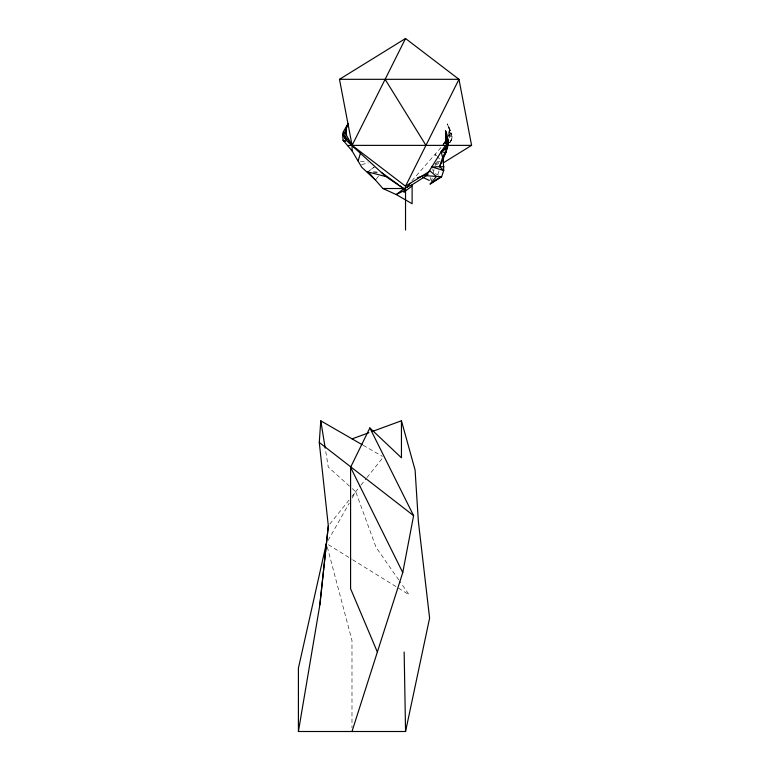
<?xml version="1.0" encoding="UTF-8"?>
<svg xmlns="http://www.w3.org/2000/svg" width="770" height="770" viewBox="0 0 770 770"><rect width="100%" height="100%" fill="white"/><g stroke="black" fill="none" stroke-linecap="round" stroke-linejoin="round"><path stroke-width="0.58" stroke-dasharray="3.85 2.89" d="M449.613 142.797L451.547 139.976L451.624 134.23L447.553 123.912L449.68 132.584C453.646 134.192 452.096 139.668 450.036 142.344L451.798 138.571M448.159 135.376L448.612 128.253L449.353 128.186L450.777 133.393L449.516 135.761L448.159 135.376L449.68 132.584L451.875 134.201L447.553 123.912M431.469 181.431L432.163 178.216M433.327 172.865L434.059 169.727M448.794 136.367L450.325 131.372M437.918 174.145L439.064 170.825M443.058 144.77L444.752 141.642M328.126 540.367L349.272 503.108M352.208 497.93L355.73 491.722L360.225 486.082M434.954 165.107L436.446 162.614M444.8 142.017L442.49 145.819L411.45 181.325M448.275 136.309L449.439 134.413M449.276 137.695L451.624 134.23L449.516 136.906M376.135 179.237L378.753 175.81M449.449 142.691L451.547 139.976M444.598 143.143L442.49 145.819L444.646 143.451M360.966 485.139L366.202 478.555M366.953 477.612L383.393 456.937M329.801 524.062L349.07 500.038M352.025 496.342L355.73 491.722L350.417 486.948M368.108 171.672L374.23 167.234L369.205 170.497M435.377 165.367L439.064 163.076M435.522 163.452L438.669 162.403M361.631 164.549L368.387 162.999M436.936 161.777L439.872 161.527M373.123 172.037L377.839 172.23M373.633 171.96L378.051 172.201M360.427 161.151L367.242 162.047M435.589 173.683L438.611 175.233M363.199 445.291L382.392 456.35M328.386 544.727L351.592 559.097M352.602 559.723L409.101 594.738L399.476 580.926M349.532 486.159L328.27 467.082L325.585 450.479M436.619 155.742L435.127 154.135L435.907 157.407M437.36 156.541L439.593 158.957M398.783 579.945L376.078 547.383L355.73 491.722M430.103 177.408L431.123 180.421M327.279 546.941L351.986 640.505L351.986 727.91M432.807 168.803L433.067 170.834M449.353 128.186L449.516 135.761"/><path stroke-width="1.16" d="M375.49 180.093L361.746 167.244L352.092 150.93L352.092 145.376L339.483 79.32L405.53 38.5L458.968 79.32L471.587 145.376L443.145 162.951M435.993 179.68L441.624 176.773L436.494 176.446L430.151 184.011L441.624 176.773L443.722 170.488L431.806 166.955L439.564 166.657C444.704 155.607 451.326 143.095 445.561 130.967L446.321 146.271L444.319 149.534L441.162 151.834L426.397 175.704L412.123 184.762L404.048 188.515L396.281 194.569L382.873 188.515L368.84 172.509M346.038 133.749L346.182 128.349L348.002 123.951L343.439 131.583L342.611 134.538L343.074 140.256L352.092 150.93M372.285 431.479L401.449 420.776L415.088 470.047L418.36 521.309L429.602 618.118L405.559 731.5L298.413 731.5L319.858 604.816L328.318 525.91L319.271 442.452L320.792 420.834L362.189 444.704M443.231 158.812L443.722 170.488L439.564 166.657L442.606 157.398L445.118 152.845M446.773 140.044L447.601 142.055L447.129 147.705L445.888 152.585L442.606 157.398L441.162 151.834L444.973 146.108M319.858 604.816L328.318 525.91M447.543 147.436L448.515 141.988L447.899 139.043M351.986 731.5L402.749 572.572L413.606 515.659L369.85 427.947L350.581 467.323L350.581 588.694L377.367 652.036M326.364 543.476L298.413 668.158L298.413 731.5M447.226 146.416L445.888 152.585L441.162 151.834L447.129 147.705L444.319 149.534M447.87 144.202L448.515 141.988M358.156 160.853L360.476 153.105M446.533 142.546L445.878 143.076L446.533 140.987L446.282 141.94L447.601 142.055M348.002 123.951L344.325 133.643M347.463 145.588L352.092 145.376L405.53 38.5M411.709 186.35L404.009 192.009L405.357 190.065M407.388 187.149L410.102 183.27M404.009 192.009L405.53 189.882L385.886 176.551L346.096 140.256L342.611 134.538L345.027 132.748L352.092 145.376L405.53 186.196L405.53 230.028M345.98 135.905L346.519 135.414L346.182 128.349M427.918 174.492L426.397 175.704L436.494 176.446L429.554 170.594M430.151 184.011L438.813 178.226M428.919 171.739L405.53 186.196L458.968 79.32L339.483 79.32M405.53 189.882L396.281 194.569L412.123 203.713L412.123 184.762M352.092 438.89L368.926 432.711M417.34 177.812L427.543 174.28M368.108 171.672L367.242 171.787L385.886 176.551M445.878 143.076L446.167 135.501L445.561 130.967M348.935 141.767L352.092 145.376L445.166 145.376M447.562 145.376L471.587 145.376M382.873 188.515L404.048 188.515M439.564 166.657L444.03 166.763M422.913 177.389L429.333 180.421M381.371 172.384L398.677 184.916M399.534 185.541L404.673 189.266M319.271 442.452L413.606 515.659M369.85 427.947L401.449 457.813L401.449 420.776M342.611 134.538L344.19 136.348M349.878 142.671L351.361 144.471M343.439 131.583L343.613 134.538L352.092 145.376M385.125 79.32L425.945 145.376M350.581 467.323L402.749 572.572M343.613 134.538L346.096 140.256M320.792 420.834L325.2 448.111M445.859 135.53L446.263 138.802M404.154 652.036L405.559 731.5M345.075 141.391L343.074 140.256L344.998 141.391"/></g></svg>
